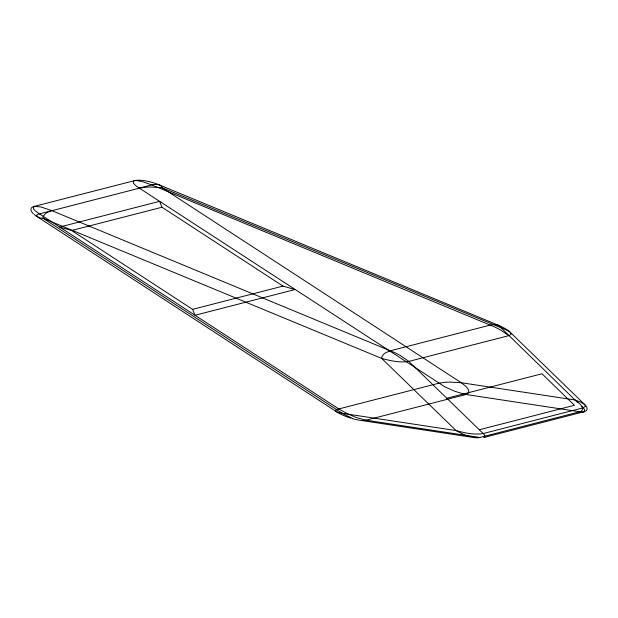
<?xml version="1.0" encoding="UTF-8"?>
<svg xmlns="http://www.w3.org/2000/svg" width="618" height="618" viewBox="0 0 618 618"><rect width="100%" height="100%" fill="white"/><g stroke="black" fill="none" stroke-linecap="round" stroke-linejoin="round"><path stroke-width="0.93" d="M581.044 412.507L483.794 437.529C486.127 437.011 484.373 434.392 483.222 433.55L408.83 361.391L400.062 355.373A38.98 12.499 18.2 0 0 394.585 352.584L51.758 210.584L47.478 212.291A71.943 23.067 18.2 0 0 45.253 213.836L43.391 216.145L42.997 218.231L342.287 413.311A24.844 7.964 18.2 0 0 343.909 414.323L352.499 418.347M139.204 188.088L153.171 184.558L156.81 184.373L159.506 184.975L498.463 325.269L574.995 399.977L579.576 403.585A29.896 9.587 18.2 0 1 581.855 406.42C583.454 408.421 582.341 411.488 579.73 411.773L479.838 437.474L366.049 420.209L356.578 417.621L346.768 413.442L338.764 408.954L39.475 213.874C37.621 212.345 30.823 208.838 34.307 206.381L135.319 180.441A22.627 7.254 18.2 0 1 159.506 184.975L161.228 186.149L161.924 187.633L461.213 382.712L465.787 386.32A29.896 9.587 18.2 0 1 468.065 389.155C469.672 391.155 468.56 394.222 465.949 394.508L366.049 420.209M71.611 230.499L161.993 207.246L282.974 286.095L294.917 289.556L195.025 315.265L192.592 309.355L71.611 230.499L59.668 227.038L159.568 201.337L161.993 207.246M192.592 309.355L282.974 286.095M446.837 398.255L541.978 373.774L574.446 405.277L479.305 429.757M581.669 412.345C586.683 412.739 584.489 407.973 581.87 406.636M361.36 420.487L473.589 437.513L464.381 434.887L456.076 430.576L381.685 358.409L42.997 218.231C39.822 218.648 32.862 215.118 39.475 213.874L139.374 188.173L145.199 187.262A73.743 23.646 18.2 0 1 149.919 186.999L161.924 187.633L505.431 329.533L509.695 331.851M498.193 325.153L494.477 324.512L490.344 325.06L390.445 350.761L386.157 352.469A71.943 23.067 18.2 0 0 383.94 354.014L382.079 356.323L381.685 358.409C390.445 360.804 399.738 362.874 408.83 361.391L509.162 335.559L511.024 334.33L510.29 332.36A22.627 7.254 18.2 0 0 499.39 325.663M51.758 210.584L40.803 206.93L34.307 206.381A22.627 7.254 18.2 0 0 31.696 207.663M34.245 214.516A22.627 7.254 18.2 0 0 37.041 216.578L336.787 411.905L341.808 413.233L456.076 430.576C464.836 432.971 474.13 435.033 483.222 433.55L583.114 407.849L585.493 406.281L584.682 404.527L510.29 332.36M584.497 404.357L580.82 402.14L574.995 399.977L461.213 382.712L449.209 382.079A73.743 23.646 18.2 0 0 444.489 382.341L438.664 383.253L338.764 408.954C337.752 409.24 334.801 409.919 336.03 411.426M508.189 335.18L500.68 330.074A38.911 12.476 18.2 0 0 494.253 326.775L151.657 184.882L143.075 181.839L136.841 180.564A8.15 2.611 18.2 0 0 134.191 180.665C130.746 183.167 137.513 186.628 139.374 188.173L444.829 386.814L454.531 391.186L464.713 394.292L579.73 411.773A8.706 2.789 18.2 0 0 583.74 411.851A22.627 7.254 18.2 0 0 586.235 410.607M575.142 400.116L577.822 402.712M479.8 437.459A14.059 4.511 18.2 0 1 473.612 437.544M584.682 404.527A22.627 7.254 18.2 0 1 586.513 410.321M33.496 213.843A22.627 7.254 18.2 0 1 31.286 208.15M352.337 418.61A22.627 7.254 18.2 0 0 359.807 420.248A14.059 4.511 18.2 0 0 366.018 420.194M350.862 418.177A22.627 7.254 18.2 0 1 336.331 411.65"/></g></svg>
